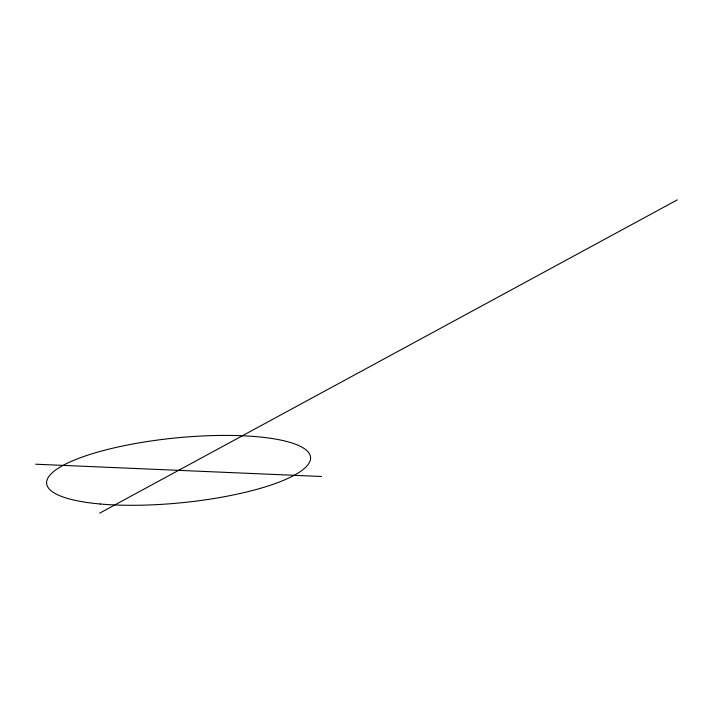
<?xml version="1.0" encoding="UTF-8"?>
<svg xmlns="http://www.w3.org/2000/svg" width="713" height="713" viewBox="0 0 713 713"><rect width="100%" height="100%" fill="white"/><g stroke="black" fill="none" stroke-linecap="round" stroke-linejoin="round"><path stroke-width="1.07" d="M99.686 513.146L677.35 199.854M35.65 464.216L321.518 476.489M100.266 504.002A132.609 32.531 -5.7 0 0 309.754 461.694A132.609 32.531 -5.7 0 0 125.738 445.358A132.609 32.531 -5.7 0 0 100.266 504.002"/></g></svg>
